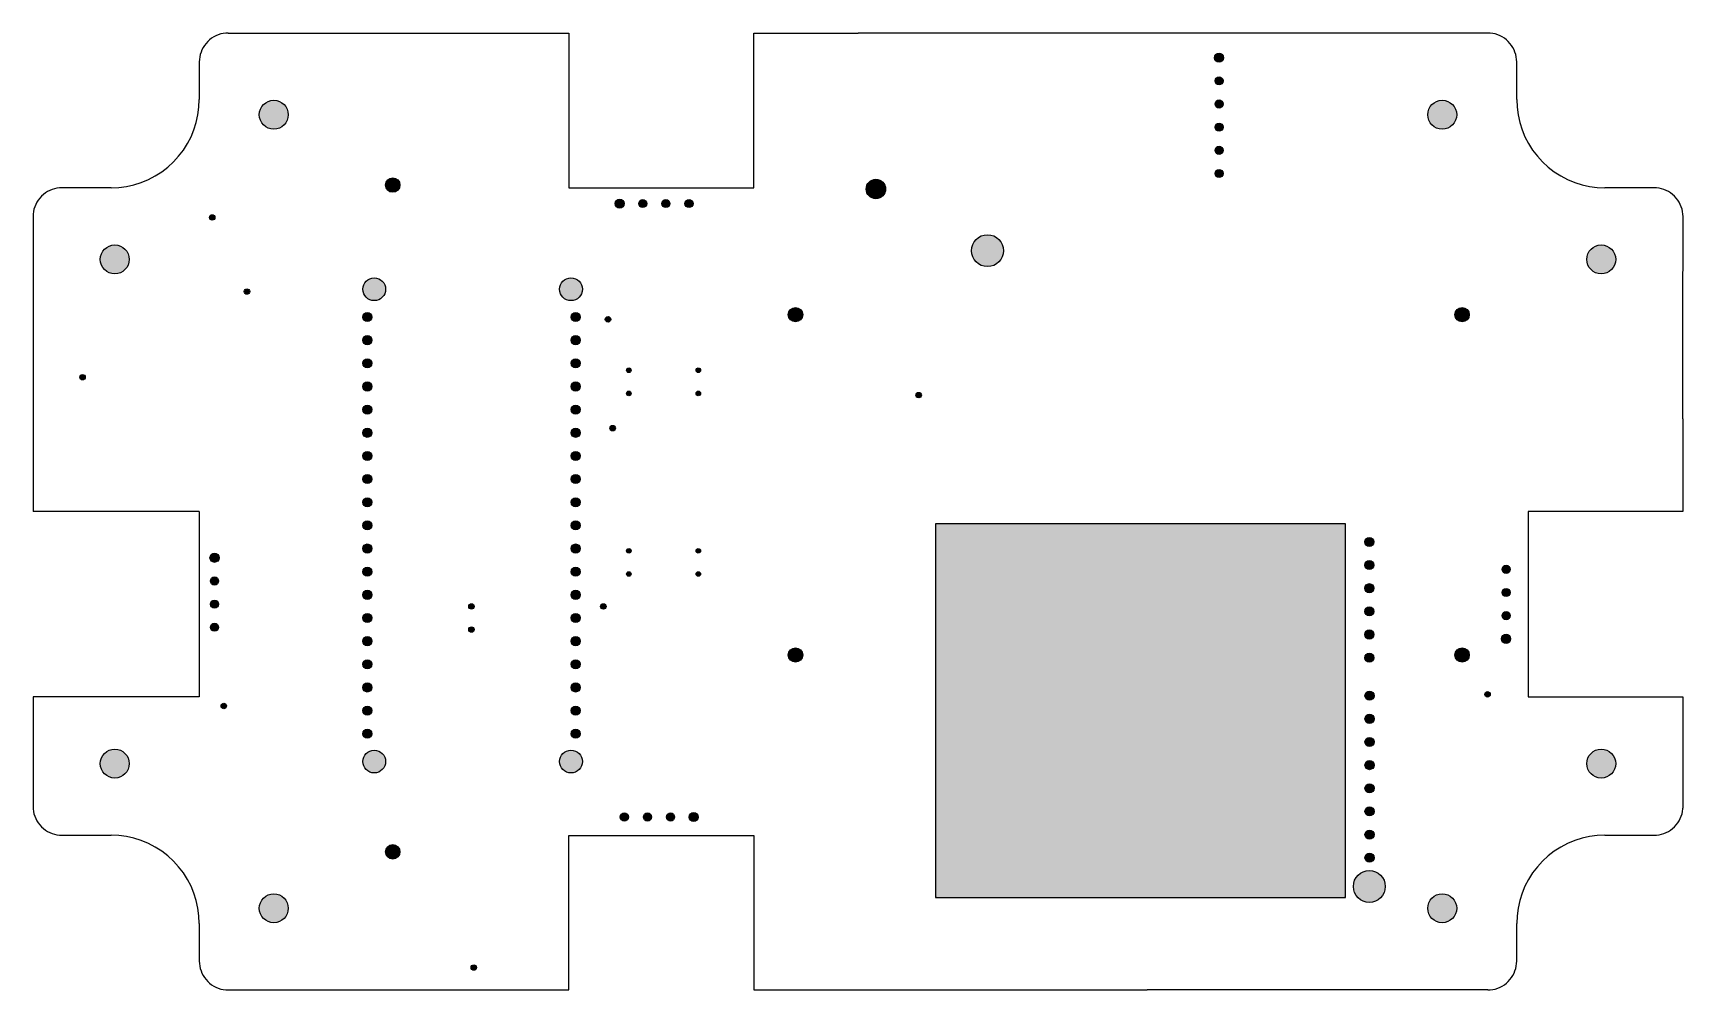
# Model space of a CAD drawing. Extents: x -3.56 to 3.56, y -2.07 to 2.07.
import ezdxf

# ---------------------------------------------------------------- set-up
doc = ezdxf.new("R2010")
doc.units = 0
doc.layers.add('BOARD_OUTLINE', color=2, linetype='CONTINUOUS')
doc.layers.add('DRILL', color=255, linetype='CONTINUOUS')

msp = doc.modelspace()

# ---------------------------------------------------------------- hatches: boundary and pattern name
at = {"layer": 'BOARD_OUTLINE'}
msp.add_hatch(color=255, dxfattribs=at).paths.add_polyline_path([(0.334173, -1.667087), (2.105827, -1.667087), (2.105827, -0.052913), (0.334173, -0.052913)])
at = {"layer": 'DRILL'}
h = msp.add_hatch(color=255, dxfattribs=at)
edge = h.paths.add_edge_path()
edge.add_arc((1.56, 1.96), 0.019585, 0, 360)
h = msp.add_hatch(color=255, dxfattribs=at)
edge = h.paths.add_edge_path()
edge.add_arc((1.56, 1.86), 0.0175, 0, 360)
h = msp.add_hatch(color=255, dxfattribs=at)
edge = h.paths.add_edge_path()
edge.add_arc((-2.524, 1.714), 0.0625, 0, 360)
h = msp.add_hatch(color=255, dxfattribs=at)
edge = h.paths.add_edge_path()
edge.add_arc((1.56, 1.76), 0.0175, 0, 360)
h = msp.add_hatch(color=255, dxfattribs=at)
edge = h.paths.add_edge_path()
edge.add_arc((2.524, 1.714), 0.0625, 0, 360)
h = msp.add_hatch(color=255, dxfattribs=at)
edge = h.paths.add_edge_path()
edge.add_arc((1.56, 1.66), 0.0175, 0, 360)
h = msp.add_hatch(color=255, dxfattribs=at)
edge = h.paths.add_edge_path()
edge.add_arc((1.56, 1.56), 0.0175, 0, 360)
h = msp.add_hatch(color=255, dxfattribs=at)
edge = h.paths.add_edge_path()
edge.add_arc((-2.01, 1.41), 0.031, 0, 360)
h = msp.add_hatch(color=255, dxfattribs=at)
edge = h.paths.add_edge_path()
edge.add_arc((0.077323, 1.392913), 0.041929, 0, 360)
h = msp.add_hatch(color=255, dxfattribs=at)
edge = h.paths.add_edge_path()
edge.add_arc((1.56, 1.46), 0.0175, 0, 360)
h = msp.add_hatch(color=255, dxfattribs=at)
edge = h.paths.add_edge_path()
edge.add_arc((-1.03, 1.33), 0.019585, 0, 360)
h = msp.add_hatch(color=255, dxfattribs=at)
edge = h.paths.add_edge_path()
edge.add_arc((-0.93, 1.33), 0.0175, 0, 360)
h = msp.add_hatch(color=255, dxfattribs=at)
edge = h.paths.add_edge_path()
edge.add_arc((-0.83, 1.33), 0.0175, 0, 360)
h = msp.add_hatch(color=255, dxfattribs=at)
edge = h.paths.add_edge_path()
edge.add_arc((-0.73, 1.33), 0.0175, 0, 360)
h = msp.add_hatch(color=255, dxfattribs=at)
edge = h.paths.add_edge_path()
edge.add_arc((-2.79, 1.27), 0.011811, 0, 360)
h = msp.add_hatch(color=255, dxfattribs=at)
edge = h.paths.add_edge_path()
edge.add_arc((-3.211, 1.089), 0.0625, 0, 360)
h = msp.add_hatch(color=255, dxfattribs=at)
edge = h.paths.add_edge_path()
edge.add_arc((0.55959, 1.12652), 0.068898, 0, 360)
h = msp.add_hatch(color=255, dxfattribs=at)
edge = h.paths.add_edge_path()
edge.add_arc((3.211, 1.089), 0.0625, 0, 360)
h = msp.add_hatch(color=255, dxfattribs=at)
edge = h.paths.add_edge_path()
edge.add_arc((-2.09, 0.96), 0.049213, 0, 360)
h = msp.add_hatch(color=255, dxfattribs=at)
edge = h.paths.add_edge_path()
edge.add_arc((-1.24, 0.96), 0.049213, 0, 360)
h = msp.add_hatch(color=255, dxfattribs=at)
edge = h.paths.add_edge_path()
edge.add_arc((-2.64, 0.95), 0.011811, 0, 360)
h = msp.add_hatch(color=255, dxfattribs=at)
edge = h.paths.add_edge_path()
edge.add_arc((-2.12, 0.84), 0.019685, 0, 360)
h = msp.add_hatch(color=255, dxfattribs=at)
edge = h.paths.add_edge_path()
edge.add_arc((-1.22, 0.84), 0.019685, 0, 360)
h = msp.add_hatch(color=255, dxfattribs=at)
edge = h.paths.add_edge_path()
edge.add_arc((-0.27, 0.85), 0.031, 0, 360)
h = msp.add_hatch(color=255, dxfattribs=at)
edge = h.paths.add_edge_path()
edge.add_arc((2.61, 0.85), 0.031, 0, 360)
h = msp.add_hatch(color=255, dxfattribs=at)
edge = h.paths.add_edge_path()
edge.add_arc((-1.08, 0.83), 0.011811, 0, 360)
h = msp.add_hatch(color=255, dxfattribs=at)
edge = h.paths.add_edge_path()
edge.add_arc((-2.12, 0.74), 0.019685, 0, 360)
h = msp.add_hatch(color=255, dxfattribs=at)
edge = h.paths.add_edge_path()
edge.add_arc((-1.22, 0.74), 0.019685, 0, 360)
h = msp.add_hatch(color=255, dxfattribs=at)
edge = h.paths.add_edge_path()
edge.add_arc((-2.12, 0.64), 0.019685, 0, 360)
h = msp.add_hatch(color=255, dxfattribs=at)
edge = h.paths.add_edge_path()
edge.add_arc((-1.22, 0.64), 0.019685, 0, 360)
h = msp.add_hatch(color=255, dxfattribs=at)
edge = h.paths.add_edge_path()
edge.add_arc((-3.35, 0.58), 0.011811, 0, 360)
h = msp.add_hatch(color=255, dxfattribs=at)
edge = h.paths.add_edge_path()
edge.add_arc((-0.99, 0.61), 0.009843, 0, 360)
h = msp.add_hatch(color=255, dxfattribs=at)
edge = h.paths.add_edge_path()
edge.add_arc((-0.69, 0.61), 0.009843, 0, 360)
h = msp.add_hatch(color=255, dxfattribs=at)
edge = h.paths.add_edge_path()
edge.add_arc((-2.12, 0.54), 0.019685, 0, 360)
h = msp.add_hatch(color=255, dxfattribs=at)
edge = h.paths.add_edge_path()
edge.add_arc((-1.22, 0.54), 0.019685, 0, 360)
h = msp.add_hatch(color=255, dxfattribs=at)
edge = h.paths.add_edge_path()
edge.add_arc((-0.99, 0.51), 0.009843, 0, 360)
h = msp.add_hatch(color=255, dxfattribs=at)
edge = h.paths.add_edge_path()
edge.add_arc((-0.69, 0.51), 0.009843, 0, 360)
h = msp.add_hatch(color=255, dxfattribs=at)
edge = h.paths.add_edge_path()
edge.add_arc((0.262362, 0.502677), 0.011811, 0, 360)
h = msp.add_hatch(color=255, dxfattribs=at)
edge = h.paths.add_edge_path()
edge.add_arc((-2.12, 0.44), 0.019685, 0, 360)
h = msp.add_hatch(color=255, dxfattribs=at)
edge = h.paths.add_edge_path()
edge.add_arc((-1.22, 0.44), 0.019685, 0, 360)
h = msp.add_hatch(color=255, dxfattribs=at)
edge = h.paths.add_edge_path()
edge.add_arc((-2.12, 0.34), 0.019685, 0, 360)
h = msp.add_hatch(color=255, dxfattribs=at)
edge = h.paths.add_edge_path()
edge.add_arc((-1.22, 0.34), 0.019685, 0, 360)
h = msp.add_hatch(color=255, dxfattribs=at)
edge = h.paths.add_edge_path()
edge.add_arc((-1.06, 0.36), 0.011811, 0, 360)
h = msp.add_hatch(color=255, dxfattribs=at)
edge = h.paths.add_edge_path()
edge.add_arc((-2.12, 0.24), 0.019685, 0, 360)
h = msp.add_hatch(color=255, dxfattribs=at)
edge = h.paths.add_edge_path()
edge.add_arc((-1.22, 0.24), 0.019685, 0, 360)
h = msp.add_hatch(color=255, dxfattribs=at)
edge = h.paths.add_edge_path()
edge.add_arc((-2.12, 0.14), 0.019685, 0, 360)
h = msp.add_hatch(color=255, dxfattribs=at)
edge = h.paths.add_edge_path()
edge.add_arc((-1.22, 0.14), 0.019685, 0, 360)
h = msp.add_hatch(color=255, dxfattribs=at)
edge = h.paths.add_edge_path()
edge.add_arc((-2.12, 0.04), 0.019685, 0, 360)
h = msp.add_hatch(color=255, dxfattribs=at)
edge = h.paths.add_edge_path()
edge.add_arc((-1.22, 0.04), 0.019685, 0, 360)
h = msp.add_hatch(color=255, dxfattribs=at)
edge = h.paths.add_edge_path()
edge.add_arc((-2.12, -0.06), 0.019685, 0, 360)
h = msp.add_hatch(color=255, dxfattribs=at)
edge = h.paths.add_edge_path()
edge.add_arc((-1.22, -0.06), 0.019685, 0, 360)
h = msp.add_hatch(color=255, dxfattribs=at)
edge = h.paths.add_edge_path()
edge.add_line((0.334173, -0.057913), (0.334173, -1.662087))
edge.add_arc((0.339173, -1.662087), 0.005, 180, 270)
edge.add_line((0.339173, -1.667087), (2.100827, -1.667087))
edge.add_arc((2.100827, -1.662087), 0.005, 270, 0)
edge.add_line((2.105827, -1.662087), (2.105827, -0.057913))
edge.add_arc((2.100827, -0.057913), 0.005, 0, 90)
edge.add_line((2.100827, -0.052913), (0.339173, -0.052913))
edge.add_arc((0.339173, -0.057913), 0.005, 90, 180)
h = msp.add_hatch(color=255, dxfattribs=at)
edge = h.paths.add_edge_path()
edge.add_arc((-2.12, -0.16), 0.019685, 0, 360)
h = msp.add_hatch(color=255, dxfattribs=at)
edge = h.paths.add_edge_path()
edge.add_arc((-1.22, -0.16), 0.019685, 0, 360)
h = msp.add_hatch(color=255, dxfattribs=at)
edge = h.paths.add_edge_path()
edge.add_arc((2.209197, -0.131354), 0.019685, 0, 360)
h = msp.add_hatch(color=255, dxfattribs=at)
edge = h.paths.add_edge_path()
edge.add_arc((-2.78, -0.2), 0.019585, 0, 360)
h = msp.add_hatch(color=255, dxfattribs=at)
edge = h.paths.add_edge_path()
edge.add_arc((-0.99, -0.17), 0.009843, 0, 360)
h = msp.add_hatch(color=255, dxfattribs=at)
edge = h.paths.add_edge_path()
edge.add_arc((-0.69, -0.17), 0.009843, 0, 360)
h = msp.add_hatch(color=255, dxfattribs=at)
edge = h.paths.add_edge_path()
edge.add_arc((2.209197, -0.231354), 0.019685, 0, 360)
h = msp.add_hatch(color=255, dxfattribs=at)
edge = h.paths.add_edge_path()
edge.add_arc((-2.78, -0.3), 0.0175, 0, 360)
h = msp.add_hatch(color=255, dxfattribs=at)
edge = h.paths.add_edge_path()
edge.add_arc((-2.12, -0.26), 0.019685, 0, 360)
h = msp.add_hatch(color=255, dxfattribs=at)
edge = h.paths.add_edge_path()
edge.add_arc((-1.22, -0.26), 0.019685, 0, 360)
h = msp.add_hatch(color=255, dxfattribs=at)
edge = h.paths.add_edge_path()
edge.add_arc((-0.99, -0.27), 0.009843, 0, 360)
h = msp.add_hatch(color=255, dxfattribs=at)
edge = h.paths.add_edge_path()
edge.add_arc((-0.69, -0.27), 0.009843, 0, 360)
h = msp.add_hatch(color=255, dxfattribs=at)
edge = h.paths.add_edge_path()
edge.add_arc((2.8, -0.25), 0.0175, 0, 360)
h = msp.add_hatch(color=255, dxfattribs=at)
edge = h.paths.add_edge_path()
edge.add_arc((-2.12, -0.36), 0.019685, 0, 360)
h = msp.add_hatch(color=255, dxfattribs=at)
edge = h.paths.add_edge_path()
edge.add_arc((-1.22, -0.36), 0.019685, 0, 360)
h = msp.add_hatch(color=255, dxfattribs=at)
edge = h.paths.add_edge_path()
edge.add_arc((2.209197, -0.331354), 0.019685, 0, 360)
h = msp.add_hatch(color=255, dxfattribs=at)
edge = h.paths.add_edge_path()
edge.add_arc((2.8, -0.35), 0.0175, 0, 360)
h = msp.add_hatch(color=255, dxfattribs=at)
edge = h.paths.add_edge_path()
edge.add_arc((-2.78, -0.4), 0.0175, 0, 360)
h = msp.add_hatch(color=255, dxfattribs=at)
edge = h.paths.add_edge_path()
edge.add_arc((-1.67, -0.41), 0.011811, 0, 360)
h = msp.add_hatch(color=255, dxfattribs=at)
edge = h.paths.add_edge_path()
edge.add_arc((-1.1, -0.41), 0.011811, 0, 360)
h = msp.add_hatch(color=255, dxfattribs=at)
edge = h.paths.add_edge_path()
edge.add_arc((2.209197, -0.431354), 0.019685, 0, 360)
h = msp.add_hatch(color=255, dxfattribs=at)
edge = h.paths.add_edge_path()
edge.add_arc((-2.78, -0.5), 0.0175, 0, 360)
h = msp.add_hatch(color=255, dxfattribs=at)
edge = h.paths.add_edge_path()
edge.add_arc((-2.12, -0.46), 0.019685, 0, 360)
h = msp.add_hatch(color=255, dxfattribs=at)
edge = h.paths.add_edge_path()
edge.add_arc((-1.67, -0.51), 0.011811, 0, 360)
h = msp.add_hatch(color=255, dxfattribs=at)
edge = h.paths.add_edge_path()
edge.add_arc((-1.22, -0.46), 0.019685, 0, 360)
h = msp.add_hatch(color=255, dxfattribs=at)
edge = h.paths.add_edge_path()
edge.add_arc((2.8, -0.45), 0.0175, 0, 360)
h = msp.add_hatch(color=255, dxfattribs=at)
edge = h.paths.add_edge_path()
edge.add_arc((-2.12, -0.56), 0.019685, 0, 360)
h = msp.add_hatch(color=255, dxfattribs=at)
edge = h.paths.add_edge_path()
edge.add_arc((-1.22, -0.56), 0.019685, 0, 360)
h = msp.add_hatch(color=255, dxfattribs=at)
edge = h.paths.add_edge_path()
edge.add_arc((2.209197, -0.531354), 0.019685, 0, 360)
h = msp.add_hatch(color=255, dxfattribs=at)
edge = h.paths.add_edge_path()
edge.add_arc((2.8, -0.55), 0.019585, 0, 360)
h = msp.add_hatch(color=255, dxfattribs=at)
edge = h.paths.add_edge_path()
edge.add_arc((-2.12, -0.66), 0.019685, 0, 360)
h = msp.add_hatch(color=255, dxfattribs=at)
edge = h.paths.add_edge_path()
edge.add_arc((-1.22, -0.66), 0.019685, 0, 360)
h = msp.add_hatch(color=255, dxfattribs=at)
edge = h.paths.add_edge_path()
edge.add_arc((-0.27, -0.62), 0.031, 0, 360)
h = msp.add_hatch(color=255, dxfattribs=at)
edge = h.paths.add_edge_path()
edge.add_arc((2.209197, -0.631354), 0.019685, 0, 360)
h = msp.add_hatch(color=255, dxfattribs=at)
edge = h.paths.add_edge_path()
edge.add_arc((2.61, -0.62), 0.031, 0, 360)
h = msp.add_hatch(color=255, dxfattribs=at)
edge = h.paths.add_edge_path()
edge.add_arc((-2.12, -0.76), 0.019685, 0, 360)
h = msp.add_hatch(color=255, dxfattribs=at)
edge = h.paths.add_edge_path()
edge.add_arc((-1.22, -0.76), 0.019685, 0, 360)
h = msp.add_hatch(color=255, dxfattribs=at)
edge = h.paths.add_edge_path()
edge.add_arc((2.21, -0.795528), 0.019685, 0, 360)
h = msp.add_hatch(color=255, dxfattribs=at)
edge = h.paths.add_edge_path()
edge.add_arc((2.72, -0.79), 0.011811, 0, 360)
h = msp.add_hatch(color=255, dxfattribs=at)
edge = h.paths.add_edge_path()
edge.add_arc((-2.74, -0.84), 0.011811, 0, 360)
h = msp.add_hatch(color=255, dxfattribs=at)
edge = h.paths.add_edge_path()
edge.add_arc((-2.12, -0.86), 0.019685, 0, 360)
h = msp.add_hatch(color=255, dxfattribs=at)
edge = h.paths.add_edge_path()
edge.add_arc((-1.22, -0.86), 0.019685, 0, 360)
h = msp.add_hatch(color=255, dxfattribs=at)
edge = h.paths.add_edge_path()
edge.add_arc((2.21, -0.895528), 0.019685, 0, 360)
h = msp.add_hatch(color=255, dxfattribs=at)
edge = h.paths.add_edge_path()
edge.add_arc((-2.12, -0.96), 0.019685, 0, 360)
h = msp.add_hatch(color=255, dxfattribs=at)
edge = h.paths.add_edge_path()
edge.add_arc((-1.22, -0.96), 0.019685, 0, 360)
h = msp.add_hatch(color=255, dxfattribs=at)
edge = h.paths.add_edge_path()
edge.add_arc((2.21, -0.995528), 0.019685, 0, 360)
h = msp.add_hatch(color=255, dxfattribs=at)
edge = h.paths.add_edge_path()
edge.add_arc((-3.211, -1.089), 0.0625, 0, 360)
h = msp.add_hatch(color=255, dxfattribs=at)
edge = h.paths.add_edge_path()
edge.add_arc((-2.09, -1.08), 0.049213, 0, 360)
h = msp.add_hatch(color=255, dxfattribs=at)
edge = h.paths.add_edge_path()
edge.add_arc((-1.24, -1.08), 0.049213, 0, 360)
h = msp.add_hatch(color=255, dxfattribs=at)
edge = h.paths.add_edge_path()
edge.add_arc((3.211, -1.089), 0.0625, 0, 360)
h = msp.add_hatch(color=255, dxfattribs=at)
edge = h.paths.add_edge_path()
edge.add_arc((2.21, -1.095528), 0.019685, 0, 360)
h = msp.add_hatch(color=255, dxfattribs=at)
edge = h.paths.add_edge_path()
edge.add_arc((2.21, -1.195528), 0.019685, 0, 360)
h = msp.add_hatch(color=255, dxfattribs=at)
edge = h.paths.add_edge_path()
edge.add_arc((2.21, -1.295528), 0.019685, 0, 360)
h = msp.add_hatch(color=255, dxfattribs=at)
edge = h.paths.add_edge_path()
edge.add_arc((-1.009635, -1.319635), 0.0175, 0, 360)
h = msp.add_hatch(color=255, dxfattribs=at)
edge = h.paths.add_edge_path()
edge.add_arc((-0.909635, -1.319635), 0.0175, 0, 360)
h = msp.add_hatch(color=255, dxfattribs=at)
edge = h.paths.add_edge_path()
edge.add_arc((-0.809635, -1.319635), 0.0175, 0, 360)
h = msp.add_hatch(color=255, dxfattribs=at)
edge = h.paths.add_edge_path()
edge.add_arc((-0.709635, -1.319635), 0.019585, 0, 360)
h = msp.add_hatch(color=255, dxfattribs=at)
edge = h.paths.add_edge_path()
edge.add_arc((2.21, -1.395528), 0.019685, 0, 360)
h = msp.add_hatch(color=255, dxfattribs=at)
edge = h.paths.add_edge_path()
edge.add_arc((-2.01, -1.47), 0.031, 0, 360)
h = msp.add_hatch(color=255, dxfattribs=at)
edge = h.paths.add_edge_path()
edge.add_arc((2.21, -1.495528), 0.019685, 0, 360)
h = msp.add_hatch(color=255, dxfattribs=at)
edge = h.paths.add_edge_path()
edge.add_arc((2.209197, -1.619543), 0.068898, 0, 360)
h = msp.add_hatch(color=255, dxfattribs=at)
edge = h.paths.add_edge_path()
edge.add_arc((-2.524, -1.714), 0.0625, 0, 360)
h = msp.add_hatch(color=255, dxfattribs=at)
edge = h.paths.add_edge_path()
edge.add_arc((2.524, -1.714), 0.0625, 0, 360)
h = msp.add_hatch(color=255, dxfattribs=at)
edge = h.paths.add_edge_path()
edge.add_arc((-1.66, -1.97), 0.011811, 0, 360)

# ---------------------------------------------------------------- linework, layer by layer
at = {"layer": 'BOARD_OUTLINE', "color": 2}
for points in [[(-2.829127, 2.004266), (-2.834162, 1.994593)], [(-2.823268, 2.013463), (-2.829127, 2.004266)], [(-2.816629, 2.022114), (-2.823268, 2.013463)], [(-2.809262, 2.030154), (-2.816629, 2.022114)], [(-2.801222, 2.037522), (-2.809262, 2.030154)], [(-2.792571, 2.04416), (-2.801222, 2.037522)], [(-2.783374, 2.050019), (-2.792571, 2.04416)], [(-2.773701, 2.055055), (-2.783374, 2.050019)], [(-2.763626, 2.059228), (-2.773701, 2.055055)], [(-2.753226, 2.062507), (-2.763626, 2.059228)], [(-2.74258, 2.064867), (-2.753226, 2.062507)], [(-2.731768, 2.06629), (-2.74258, 2.064867)], [(-2.720874, 2.066766), (-2.731768, 2.06629)], [(-2.720874, 2.066766), (-2.05, 2.066766)], [(-2.05, 2.066766), (-1.25, 2.066766)], [(-1.25, 2.066766), (-1.25, 1.398669)], [(-0.45, 1.398669), (-0.45, 2.066766)], [(-0.45, 2.066766), (0, 2.066766)], [(2.720874, 2.066766), (0, 2.066766)], [(2.731768, 2.06629), (2.720874, 2.066766)], [(2.720874, 2.066766), (2.720874, 2.066766)], [(2.74258, 2.064867), (2.731768, 2.06629)], [(2.753226, 2.062507), (2.74258, 2.064867)], [(2.763626, 2.059228), (2.753226, 2.062507)], [(2.773701, 2.055055), (2.763626, 2.059228)], [(2.783374, 2.050019), (2.773701, 2.055055)], [(2.792571, 2.04416), (2.783374, 2.050019)], [(2.801222, 2.037522), (2.792571, 2.04416)], [(2.809262, 2.030154), (2.801222, 2.037522)], [(2.816629, 2.022114), (2.809262, 2.030154)], [(2.823268, 2.013463), (2.816629, 2.022114)], [(2.829127, 2.004266), (2.823268, 2.013463)], [(2.834162, 1.994593), (2.829127, 2.004266)], [(-2.845398, 1.952661), (-2.845874, 1.941766)], [(-2.845874, 1.941766), (-2.845874, 1.779403)], [(-2.845874, 1.941766), (-2.845874, 1.941766)], [(-2.843975, 1.963472), (-2.845398, 1.952661)], [(-2.841614, 1.974118), (-2.843975, 1.963472)], [(-2.838335, 1.984519), (-2.841614, 1.974118)], [(-2.834162, 1.994593), (-2.838335, 1.984519)], [(2.838335, 1.984519), (2.834162, 1.994593)], [(2.841614, 1.974118), (2.838335, 1.984519)], [(2.843975, 1.963472), (2.841614, 1.974118)], [(2.845398, 1.952661), (2.843975, 1.963472)], [(2.845874, 1.941766), (2.845398, 1.952661)], [(2.845874, 1.779403), (2.845874, 1.941766)], [(-2.858847, 1.680861), (-2.851658, 1.713289)], [(-2.851658, 1.713289), (-2.847322, 1.746219)], [(-2.847322, 1.746219), (-2.845874, 1.779403)], [(-2.845874, 1.779403), (-2.845874, 1.779403)], [(2.845874, 1.779403), (2.847322, 1.746219)], [(2.847322, 1.746219), (2.851658, 1.713289)], [(2.851658, 1.713289), (2.858847, 1.680861)], [(-2.881545, 1.618498), (-2.868835, 1.649184)], [(-2.868835, 1.649184), (-2.858847, 1.680861)], [(2.858847, 1.680861), (2.868835, 1.649184)], [(2.868835, 1.649184), (2.881545, 1.618498)], [(-2.914729, 1.561023), (-2.896882, 1.589036)], [(-2.896882, 1.589036), (-2.881545, 1.618498)], [(2.881545, 1.618498), (2.896882, 1.589036)], [(2.896882, 1.589036), (2.914729, 1.561023)], [(-2.981877, 1.487744), (-2.957388, 1.510183)], [(-2.957388, 1.510183), (-2.934948, 1.534672)], [(-2.934948, 1.534672), (-2.914729, 1.561023)], [(2.914729, 1.561023), (2.934948, 1.534672)], [(2.934948, 1.534672), (2.957388, 1.510183)], [(2.957388, 1.510183), (2.981877, 1.487744)], [(-3.096389, 1.42163), (-3.065702, 1.43434)], [(-3.065702, 1.43434), (-3.036241, 1.449677)], [(-3.036241, 1.449677), (-3.008228, 1.467524)], [(-3.008228, 1.467524), (-2.981877, 1.487744)], [(2.981877, 1.487744), (3.008228, 1.467524)], [(3.008228, 1.467524), (3.036241, 1.449677)], [(3.036241, 1.449677), (3.065702, 1.43434)], [(3.065702, 1.43434), (3.096389, 1.42163)], [(-3.527654, 1.362057), (-3.535022, 1.354017)], [(-3.519614, 1.369424), (-3.527654, 1.362057)], [(-3.510963, 1.376063), (-3.519614, 1.369424)], [(-3.501766, 1.381922), (-3.510963, 1.376063)], [(-3.492093, 1.386957), (-3.501766, 1.381922)], [(-3.482019, 1.39113), (-3.492093, 1.386957)], [(-3.471618, 1.394409), (-3.482019, 1.39113)], [(-3.460972, 1.39677), (-3.471618, 1.394409)], [(-3.450161, 1.398193), (-3.460972, 1.39677)], [(-3.439266, 1.398669), (-3.450161, 1.398193)], [(-3.226608, 1.398669), (-3.439266, 1.398669)], [(-3.226608, 1.398669), (-3.193424, 1.400117)], [(-3.193424, 1.400117), (-3.160494, 1.404453)], [(-3.160494, 1.404453), (-3.128066, 1.411642)], [(-3.128066, 1.411642), (-3.096389, 1.42163)], [(-1.25, 1.398669), (-0.45, 1.398669)], [(3.096389, 1.42163), (3.128066, 1.411642)], [(3.128066, 1.411642), (3.160494, 1.404453)], [(3.160494, 1.404453), (3.193424, 1.400117)], [(3.193424, 1.400117), (3.226608, 1.398669)], [(3.226608, 1.398669), (3.226608, 1.398669)], [(3.439266, 1.398669), (3.226608, 1.398669)], [(3.450161, 1.398193), (3.439266, 1.398669)], [(3.439266, 1.398669), (3.439266, 1.398669)], [(3.460972, 1.39677), (3.450161, 1.398193)], [(3.471618, 1.394409), (3.460972, 1.39677)], [(3.482019, 1.39113), (3.471618, 1.394409)], [(3.492093, 1.386957), (3.482019, 1.39113)], [(3.501766, 1.381922), (3.492093, 1.386957)], [(3.510963, 1.376063), (3.501766, 1.381922)], [(3.519614, 1.369424), (3.510963, 1.376063)], [(3.527654, 1.362057), (3.519614, 1.369424)], [(3.535022, 1.354017), (3.527654, 1.362057)], [(-3.56379, 1.284563), (-3.564266, 1.273669)], [(-3.562367, 1.295375), (-3.56379, 1.284563)], [(-3.560007, 1.306021), (-3.562367, 1.295375)], [(-3.556728, 1.316421), (-3.560007, 1.306021)], [(-3.552555, 1.326496), (-3.556728, 1.316421)], [(-3.547519, 1.336169), (-3.552555, 1.326496)], [(-3.54166, 1.345366), (-3.547519, 1.336169)], [(-3.535022, 1.354017), (-3.54166, 1.345366)], [(3.54166, 1.345366), (3.535022, 1.354017)], [(3.547519, 1.336169), (3.54166, 1.345366)], [(3.552555, 1.326496), (3.547519, 1.336169)], [(3.556728, 1.316421), (3.552555, 1.326496)], [(3.560007, 1.306021), (3.556728, 1.316421)], [(3.562367, 1.295375), (3.560007, 1.306021)], [(3.56379, 1.284563), (3.562367, 1.295375)], [(3.564266, 1.273669), (3.56379, 1.284563)], [(-3.564266, 1.273669), (-3.564266, 1.273669)], [(-3.564266, 1.273669), (-3.564266, 0)], [(3.564, 0.8), (3.564266, 1.273669)], [(3.564, 0.4), (3.564, 0.8)], [(3.564, 0.4), (3.564, 0)], [(-2.845874, 0), (-3.564266, 0)], [(-2.845874, 0), (-2.845874, -0.8)], [(3.564, 0), (2.896, 0)], [(2.896, 0), (2.896, -0.8)], [(-3.564, -0.8), (-3.564266, -1.273669)], [(-2.845874, -0.8), (-3.564, -0.8)], [(2.896, -0.8), (3.564, -0.8)], [(3.564, -0.8), (3.564, -1.28182)], [(-3.564266, -1.273669), (-3.56379, -1.284563)], [(3.56379, -1.284563), (3.564, -1.28182)], [(-3.56379, -1.284563), (-3.562367, -1.295375)], [(-3.562367, -1.295375), (-3.560007, -1.306021)], [(-3.560007, -1.306021), (-3.556728, -1.316421)], [(-3.556728, -1.316421), (-3.552555, -1.326496)], [(-3.552555, -1.326496), (-3.547519, -1.336169)], [(-3.547519, -1.336169), (-3.54166, -1.345366)], [(-3.54166, -1.345366), (-3.535022, -1.354017)], [(-3.535022, -1.354017), (-3.527654, -1.362057)], [(3.527654, -1.362057), (3.535022, -1.354017)], [(3.535022, -1.354017), (3.54166, -1.345366)], [(3.54166, -1.345366), (3.547519, -1.336169)], [(3.547519, -1.336169), (3.552555, -1.326496)], [(3.552555, -1.326496), (3.556728, -1.316421)], [(3.556728, -1.316421), (3.560007, -1.306021)], [(3.560007, -1.306021), (3.562367, -1.295375)], [(3.562367, -1.295375), (3.56379, -1.284563)], [(-3.527654, -1.362057), (-3.519614, -1.369424)], [(-3.519614, -1.369424), (-3.510963, -1.376063)], [(-3.510963, -1.376063), (-3.501766, -1.381922)], [(-3.501766, -1.381922), (-3.492093, -1.386957)], [(-3.492093, -1.386957), (-3.482019, -1.39113)], [(-3.482019, -1.39113), (-3.471618, -1.394409)], [(-3.471618, -1.394409), (-3.460972, -1.39677)], [(-3.460972, -1.39677), (-3.450161, -1.398193)], [(-3.450161, -1.398193), (-3.439266, -1.398669)], [(-3.439266, -1.398669), (-3.226608, -1.398669)], [(-3.439266, -1.398669), (-3.439266, -1.398669)], [(-3.193424, -1.400117), (-3.226608, -1.398669)], [(-3.226608, -1.398669), (-3.226608, -1.398669)], [(-3.160494, -1.404453), (-3.193424, -1.400117)], [(-3.128066, -1.411642), (-3.160494, -1.404453)], [(-3.096389, -1.42163), (-3.128066, -1.411642)], [(-3.065702, -1.43434), (-3.096389, -1.42163)], [(-1.25, -2.066766), (-1.25, -1.398766)], [(-1.25, -1.398766), (-0.45, -1.398766)], [(-0.45, -1.398766), (-0.45, -2.066766)], [(3.096389, -1.42163), (3.065702, -1.43434)], [(3.128066, -1.411642), (3.096389, -1.42163)], [(3.160494, -1.404453), (3.128066, -1.411642)], [(3.193424, -1.400117), (3.160494, -1.404453)], [(3.226608, -1.398669), (3.193424, -1.400117)], [(3.226608, -1.398669), (3.439266, -1.398669)], [(3.439266, -1.398669), (3.450161, -1.398193)], [(3.450161, -1.398193), (3.460972, -1.39677)], [(3.460972, -1.39677), (3.471618, -1.394409)], [(3.471618, -1.394409), (3.482019, -1.39113)], [(3.482019, -1.39113), (3.492093, -1.386957)], [(3.492093, -1.386957), (3.501766, -1.381922)], [(3.501766, -1.381922), (3.510963, -1.376063)], [(3.510963, -1.376063), (3.519614, -1.369424)], [(3.519614, -1.369424), (3.527654, -1.362057)], [(-3.036241, -1.449677), (-3.065702, -1.43434)], [(-3.008228, -1.467524), (-3.036241, -1.449677)], [(-2.981877, -1.487744), (-3.008228, -1.467524)], [(-2.957388, -1.510183), (-2.981877, -1.487744)], [(2.981877, -1.487744), (2.957388, -1.510183)], [(3.008228, -1.467524), (2.981877, -1.487744)], [(3.036241, -1.449677), (3.008228, -1.467524)], [(3.065702, -1.43434), (3.036241, -1.449677)], [(-2.934948, -1.534672), (-2.957388, -1.510183)], [(-2.914729, -1.561023), (-2.934948, -1.534672)], [(-2.896882, -1.589036), (-2.914729, -1.561023)], [(2.914729, -1.561023), (2.896882, -1.589036)], [(2.934948, -1.534672), (2.914729, -1.561023)], [(2.957388, -1.510183), (2.934948, -1.534672)], [(-2.881545, -1.618498), (-2.896882, -1.589036)], [(-2.868835, -1.649184), (-2.881545, -1.618498)], [(2.881545, -1.618498), (2.868835, -1.649184)], [(2.896882, -1.589036), (2.881545, -1.618498)], [(-2.858847, -1.680861), (-2.868835, -1.649184)], [(-2.851658, -1.713289), (-2.858847, -1.680861)], [(2.858847, -1.680861), (2.851658, -1.713289)], [(2.868835, -1.649184), (2.858847, -1.680861)], [(-2.847322, -1.746219), (-2.851658, -1.713289)], [(-2.845874, -1.779403), (-2.847322, -1.746219)], [(-2.845874, -1.779403), (-2.845874, -1.941766)], [(2.847322, -1.746219), (2.845874, -1.779403)], [(2.845874, -1.779403), (2.845874, -1.779403)], [(2.845874, -1.941766), (2.845874, -1.779403)], [(2.851658, -1.713289), (2.847322, -1.746219)], [(-2.845874, -1.941766), (-2.845398, -1.952661)], [(-2.845398, -1.952661), (-2.843975, -1.963472)], [(-2.843975, -1.963472), (-2.841614, -1.974118)], [(-2.841614, -1.974118), (-2.838335, -1.984519)], [(-2.838335, -1.984519), (-2.834162, -1.994593)], [(-2.834162, -1.994593), (-2.829127, -2.004266)], [(2.829127, -2.004266), (2.834162, -1.994593)], [(2.834162, -1.994593), (2.838335, -1.984519)], [(2.838335, -1.984519), (2.841614, -1.974118)], [(2.841614, -1.974118), (2.843975, -1.963472)], [(2.843975, -1.963472), (2.845398, -1.952661)], [(2.845398, -1.952661), (2.845874, -1.941766)], [(2.845874, -1.941766), (2.845874, -1.941766)], [(-2.829127, -2.004266), (-2.823268, -2.013463)], [(-2.823268, -2.013463), (-2.816629, -2.022114)], [(-2.816629, -2.022114), (-2.809262, -2.030154)], [(-2.809262, -2.030154), (-2.801222, -2.037522)], [(-2.801222, -2.037522), (-2.792571, -2.04416)], [(-2.792571, -2.04416), (-2.783374, -2.050019)], [(-2.783374, -2.050019), (-2.773701, -2.055055)], [(-2.773701, -2.055055), (-2.763626, -2.059228)], [(-2.763626, -2.059228), (-2.753226, -2.062507)], [(-2.753226, -2.062507), (-2.74258, -2.064867)], [(-2.74258, -2.064867), (-2.731768, -2.06629)], [(-2.731768, -2.06629), (-2.720874, -2.066766)], [(-2.720874, -2.066766), (-2.720874, -2.066766)], [(-2.720874, -2.066766), (-1.25, -2.066766)], [(-0.45, -2.066766), (0, -2.066766)], [(0, -2.066766), (0.42957, -2.066766)], [(0.42957, -2.066766), (1.25, -2.066766)], [(2.05, -2.066766), (1.25, -2.066766)], [(2.720874, -2.066766), (2.05, -2.066766)], [(2.720874, -2.066766), (2.731768, -2.06629)], [(2.731768, -2.06629), (2.74258, -2.064867)], [(2.74258, -2.064867), (2.753226, -2.062507)], [(2.753226, -2.062507), (2.763626, -2.059228)], [(2.763626, -2.059228), (2.773701, -2.055055)], [(2.773701, -2.055055), (2.783374, -2.050019)], [(2.783374, -2.050019), (2.792571, -2.04416)], [(2.792571, -2.04416), (2.801222, -2.037522)], [(2.801222, -2.037522), (2.809262, -2.030154)], [(2.809262, -2.030154), (2.816629, -2.022114)], [(2.816629, -2.022114), (2.823268, -2.013463)], [(2.823268, -2.013463), (2.829127, -2.004266)]]:
    msp.add_lwpolyline(points, dxfattribs=at)
at = {"layer": 'BOARD_OUTLINE', "color": 255}
msp.add_lwpolyline([(0.334173, -1.667087), (2.105827, -1.667087), (2.105827, -0.052913), (0.334173, -0.052913), (0.334173, -1.667087)], dxfattribs=at)
at = {"layer": 'DRILL', "color": 255}
for points in [[(0.334173, -0.057913), (0.334173, -1.662087)], [(2.100827, -0.052913), (0.339173, -0.052913)], [(2.105827, -1.662087), (2.105827, -0.057913)], [(0.339173, -1.667087), (2.100827, -1.667087)]]:
    msp.add_lwpolyline(points, dxfattribs=at)
for centre, radius in [((1.56, 1.96), 0.019585), ((1.56, 1.86), 0.0175), ((-2.524, 1.714), 0.0625), ((1.56, 1.76), 0.0175), ((2.524, 1.714), 0.0625), ((1.56, 1.66), 0.0175), ((1.56, 1.56), 0.0175), ((-2.01, 1.41), 0.031), ((0.077323, 1.392913), 0.041929), ((1.56, 1.46), 0.0175), ((-1.03, 1.33), 0.019585), ((-0.93, 1.33), 0.0175), ((-0.83, 1.33), 0.0175), ((-0.73, 1.33), 0.0175), ((-2.79, 1.27), 0.011811), ((-3.211, 1.089), 0.0625), ((0.55959, 1.12652), 0.068898), ((3.211, 1.089), 0.0625), ((-2.09, 0.96), 0.049213), ((-1.24, 0.96), 0.049213), ((-2.64, 0.95), 0.011811), ((-2.12, 0.84), 0.019685), ((-1.22, 0.84), 0.019685), ((-0.27, 0.85), 0.031), ((2.61, 0.85), 0.031), ((-1.08, 0.83), 0.011811), ((-2.12, 0.74), 0.019685), ((-1.22, 0.74), 0.019685), ((-2.12, 0.64), 0.019685), ((-1.22, 0.64), 0.019685), ((-3.35, 0.58), 0.011811), ((-0.99, 0.61), 0.009843), ((-0.69, 0.61), 0.009843), ((-2.12, 0.54), 0.019685), ((-1.22, 0.54), 0.019685), ((-0.99, 0.51), 0.009843), ((-0.69, 0.51), 0.009843), ((0.262362, 0.502677), 0.011811), ((-2.12, 0.44), 0.019685), ((-1.22, 0.44), 0.019685), ((-2.12, 0.34), 0.019685), ((-1.22, 0.34), 0.019685), ((-1.06, 0.36), 0.011811), ((-2.12, 0.24), 0.019685), ((-1.22, 0.24), 0.019685), ((-2.12, 0.14), 0.019685), ((-1.22, 0.14), 0.019685), ((-2.12, 0.04), 0.019685), ((-1.22, 0.04), 0.019685), ((-2.12, -0.06), 0.019685), ((-1.22, -0.06), 0.019685), ((-2.12, -0.16), 0.019685), ((-1.22, -0.16), 0.019685), ((2.209197, -0.131354), 0.019685), ((-2.78, -0.2), 0.019585), ((-0.99, -0.17), 0.009843), ((-0.69, -0.17), 0.009843), ((2.209197, -0.231354), 0.019685), ((-2.78, -0.3), 0.0175), ((-2.12, -0.26), 0.019685), ((-1.22, -0.26), 0.019685), ((-0.99, -0.27), 0.009843), ((-0.69, -0.27), 0.009843), ((2.8, -0.25), 0.0175), ((-2.12, -0.36), 0.019685), ((-1.22, -0.36), 0.019685), ((2.209197, -0.331354), 0.019685), ((2.8, -0.35), 0.0175), ((-2.78, -0.4), 0.0175), ((-1.67, -0.41), 0.011811), ((-1.1, -0.41), 0.011811), ((2.209197, -0.431354), 0.019685), ((-2.78, -0.5), 0.0175), ((-2.12, -0.46), 0.019685), ((-1.67, -0.51), 0.011811), ((-1.22, -0.46), 0.019685), ((2.8, -0.45), 0.0175), ((-2.12, -0.56), 0.019685), ((-1.22, -0.56), 0.019685), ((2.209197, -0.531354), 0.019685), ((2.8, -0.55), 0.019585), ((-2.12, -0.66), 0.019685), ((-1.22, -0.66), 0.019685), ((-0.27, -0.62), 0.031), ((2.209197, -0.631354), 0.019685), ((2.61, -0.62), 0.031), ((-2.12, -0.76), 0.019685), ((-1.22, -0.76), 0.019685), ((2.21, -0.795528), 0.019685), ((2.72, -0.79), 0.011811), ((-2.74, -0.84), 0.011811), ((-2.12, -0.86), 0.019685), ((-1.22, -0.86), 0.019685), ((2.21, -0.895528), 0.019685), ((-2.12, -0.96), 0.019685), ((-1.22, -0.96), 0.019685), ((2.21, -0.995528), 0.019685), ((-3.211, -1.089), 0.0625), ((-2.09, -1.08), 0.049213), ((-1.24, -1.08), 0.049213), ((3.211, -1.089), 0.0625), ((2.21, -1.095528), 0.019685), ((2.21, -1.195528), 0.019685), ((2.21, -1.295528), 0.019685), ((-1.009635, -1.319635), 0.0175), ((-0.909635, -1.319635), 0.0175), ((-0.809635, -1.319635), 0.0175), ((-0.709635, -1.319635), 0.019585), ((2.21, -1.395528), 0.019685), ((-2.01, -1.47), 0.031), ((2.21, -1.495528), 0.019685), ((2.209197, -1.619543), 0.068898), ((-2.524, -1.714), 0.0625), ((2.524, -1.714), 0.0625), ((-1.66, -1.97), 0.011811)]:
    msp.add_circle(centre, radius, dxfattribs=at)
for centre, start, end in [((0.339173, -0.057913), 90, 180), ((2.100827, -0.057913), 0, 90), ((0.339173, -1.662087), 180, 270), ((2.100827, -1.662087), 270, 0)]:
    msp.add_arc(centre, 0.005, start, end, dxfattribs=at)

doc.saveas('drawing.dxf')
